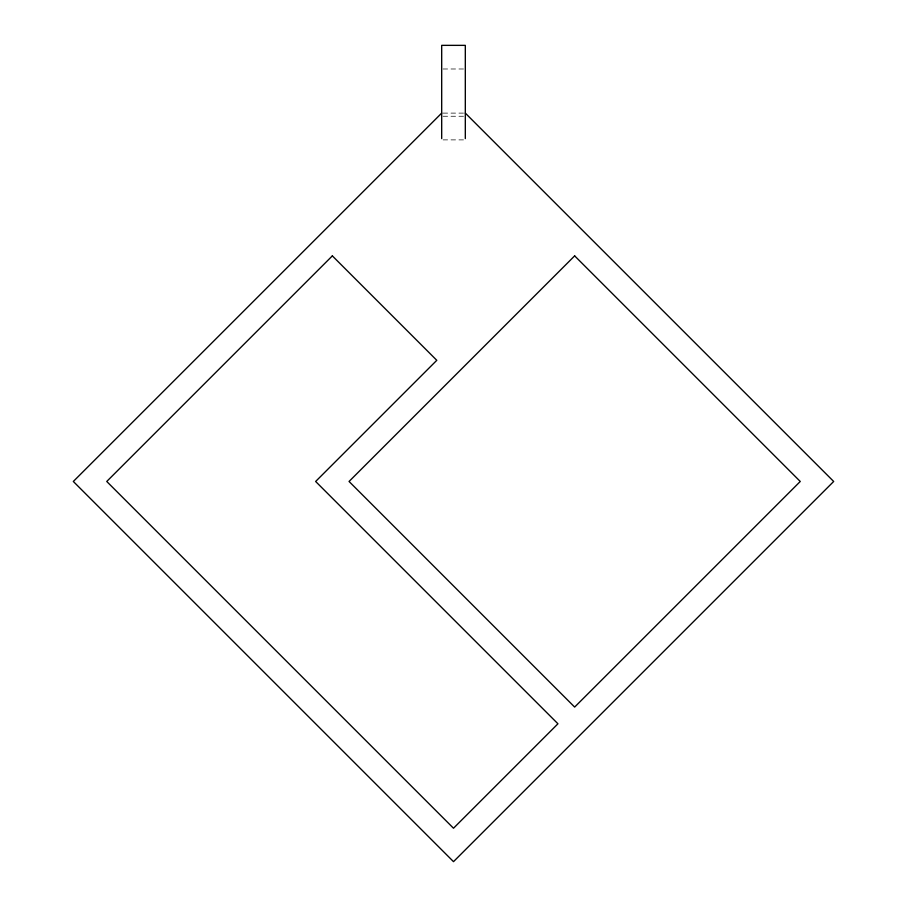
<?xml version="1.0" encoding="UTF-8"?>
<svg xmlns="http://www.w3.org/2000/svg" width="907" height="907" viewBox="0 0 907 907"><rect width="100%" height="100%" fill="white"/><g stroke="black" fill="none" stroke-linecap="round" stroke-linejoin="round"><path stroke-width="0.68" stroke-dasharray="4.54 3.4" d="M443.07 68.989L465.314 68.989M443.07 113.114L463.93 113.114M443.07 116.255L463.93 116.255M443.07 139.882L465.314 139.882"/><path stroke-width="1.36" d="M441.686 113.114L73.32 481.47L453.5 861.65L833.68 481.47L465.314 113.114M465.314 138.612L465.314 45.361L441.686 45.35L441.686 138.612M332.347 255.876L106.743 481.47L453.5 828.227L557.941 723.786L315.636 481.47L436.789 360.317L332.347 255.876M574.653 255.876L349.059 481.47L574.653 707.075L800.257 481.47L574.653 255.876"/></g></svg>
